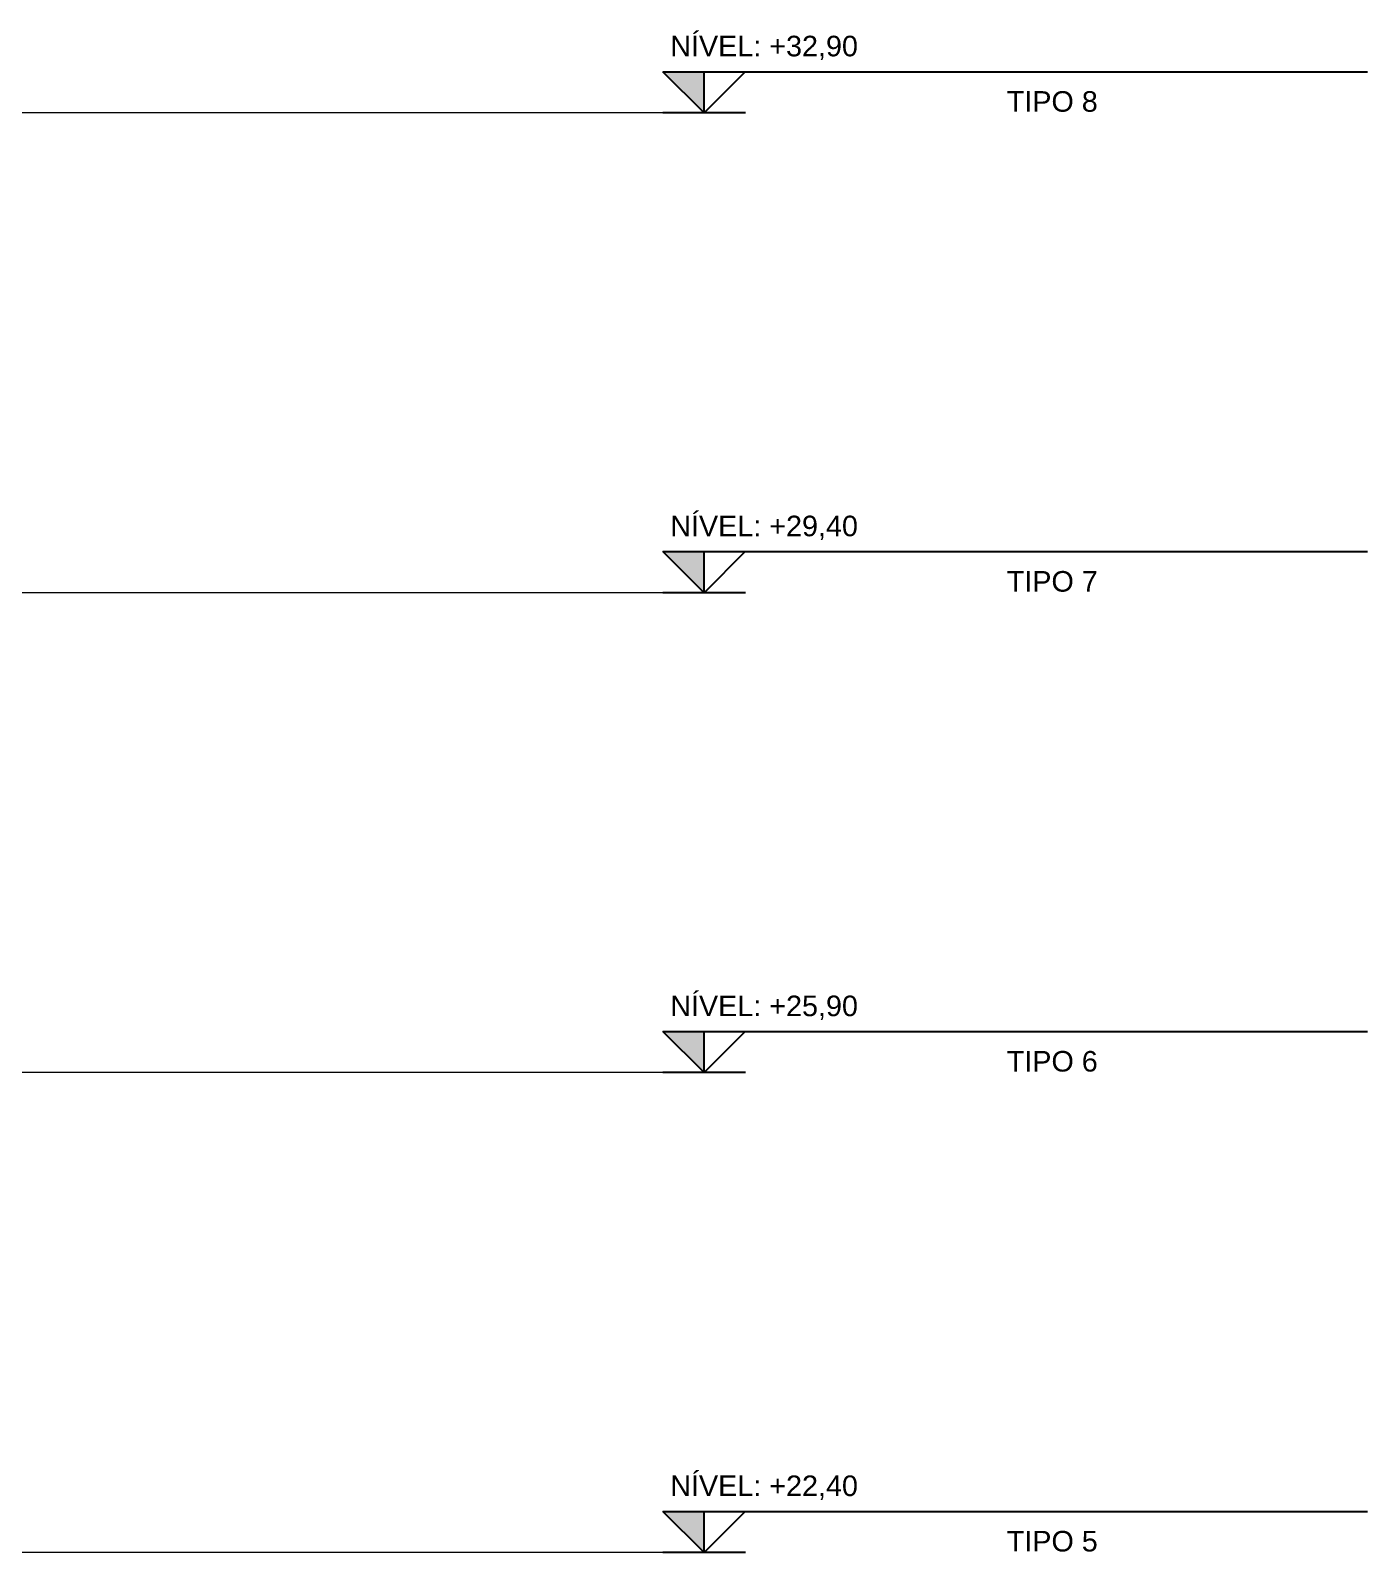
# Model space of a CAD drawing. Header units: millimetres. Extents: x -51 to 151, y -74 to 104.
# Drawn here: x 5.63 to 15.38, y 22.4 to 33.5 of the extents above; entities that cross this region are included whole.
import ezdxf
from ezdxf.enums import TextEntityAlignment as Align

# ---------------------------------------------------------------- set-up
doc = ezdxf.new("R2010")
doc.units = ezdxf.units.MM
doc.header["$LTSCALE"] = 15
doc.layers.add('Text', color=3, linetype='Continuous')
doc.styles.add('DM-TXT-100', font='arial.ttf', dxfattribs={"height": 0.2})
doc.styles.add('PADRAO', font='arial.ttf', dxfattribs={"height": 0.1})

# ---------------------------------------------------------------- blocks, each defined once
blk = doc.blocks.new('SIMBOLO NIVEL CORTE')
blk.add_hatch(color=1).paths.add_polyline_path([(0.3, 0.3), (0, 0.3), (0, 0)])
at = {"color": 1}
for p, q in [((0.301, 0.3), (-4.838, 0.3)), ((0, 0), (0, 0.3)), ((-0.301, 0), (0.301, 0))]:
    blk.add_line(p, q, dxfattribs=at)
blk.add_lwpolyline([(-0.3, 0.3), (0, 0), (0.3, 0.3)], dxfattribs=at)
at = {"layer": 'Text'}
for tag, p, height, style in [('PAVIMENTOXX', (-4.838, 0.412), 0.22, 'PADRAO'), ('PAVIMENTOXXXXX', (-4.838, 0.008), 0.18, 'DM-TXT-100')]:
    blk.add_attdef(tag, p, '', height=height, dxfattribs=dict(at, style=style))
at = {"layer": 'Text', "style": 'DM-TXT-100'}
blk.add_attdef('NIVELXXXXX', text='', height=0.18, dxfattribs=at).set_placement((0.246, 0.412), align=Align.RIGHT)

msp = doc.modelspace()

# ---------------------------------------------------------------- linework, layer by layer
at = {"linetype": 'Continuous', "lineweight": 13}
for points in [[(10.24, 32.9), (5.383, 32.9)], [(10.24, 32.9), (5.383, 32.9)], [(10.24, 29.4), (5.383, 29.4)], [(10.24, 25.9), (5.383, 25.9)], [(10.24, 22.4), (5.383, 22.4)]]:
    msp.add_lwpolyline(points, dxfattribs=at)

# ---------------------------------------------------------------- block references
at = {"layer": 'Text', "linetype": 'Continuous', "lineweight": 13}
ref = msp.add_blockref('SIMBOLO NIVEL CORTE', (10.541, 32.9), dxfattribs=dict(at, xscale=-1))
ref.add_attrib('NIVELXXXXX', 'NÍVEL: +32,90', dxfattribs={"layer": '0', "height": 0.15, "style": 'DM-TXT-100'}).set_placement((11.663, 33.312), align=Align.RIGHT)
ref.add_attrib('PAVIMENTOXXXXX', 'TIPO 8', (12.748, 32.908), dxfattribs={"layer": '0', "height": 0.15, "style": 'DM-TXT-100'})
ref = msp.add_blockref('SIMBOLO NIVEL CORTE', (10.541, 29.4), dxfattribs=dict(at, xscale=-1))
ref.add_attrib('NIVELXXXXX', 'NÍVEL: +29,40', dxfattribs={"layer": '0', "height": 0.15, "style": 'DM-TXT-100'}).set_placement((11.663, 29.812), align=Align.RIGHT)
ref.add_attrib('PAVIMENTOXXXXX', 'TIPO 7', (12.748, 29.408), dxfattribs={"layer": '0', "height": 0.15, "style": 'DM-TXT-100'})
ref = msp.add_blockref('SIMBOLO NIVEL CORTE', (10.541, 25.9), dxfattribs=dict(at, xscale=-1))
ref.add_attrib('NIVELXXXXX', 'NÍVEL: +25,90', dxfattribs={"layer": '0', "height": 0.15, "style": 'DM-TXT-100'}).set_placement((11.663, 26.312), align=Align.RIGHT)
ref.add_attrib('PAVIMENTOXXXXX', 'TIPO 6', (12.748, 25.908), dxfattribs={"layer": '0', "height": 0.15, "style": 'DM-TXT-100'})
ref = msp.add_blockref('SIMBOLO NIVEL CORTE', (10.541, 22.4), dxfattribs=dict(at, xscale=-1))
ref.add_attrib('NIVELXXXXX', 'NÍVEL: +22,40', dxfattribs={"layer": '0', "height": 0.15, "style": 'DM-TXT-100'}).set_placement((11.663, 22.812), align=Align.RIGHT)
ref.add_attrib('PAVIMENTOXXXXX', 'TIPO 5', (12.748, 22.408), dxfattribs={"layer": '0', "height": 0.15, "style": 'DM-TXT-100'})

doc.saveas('drawing.dxf')
